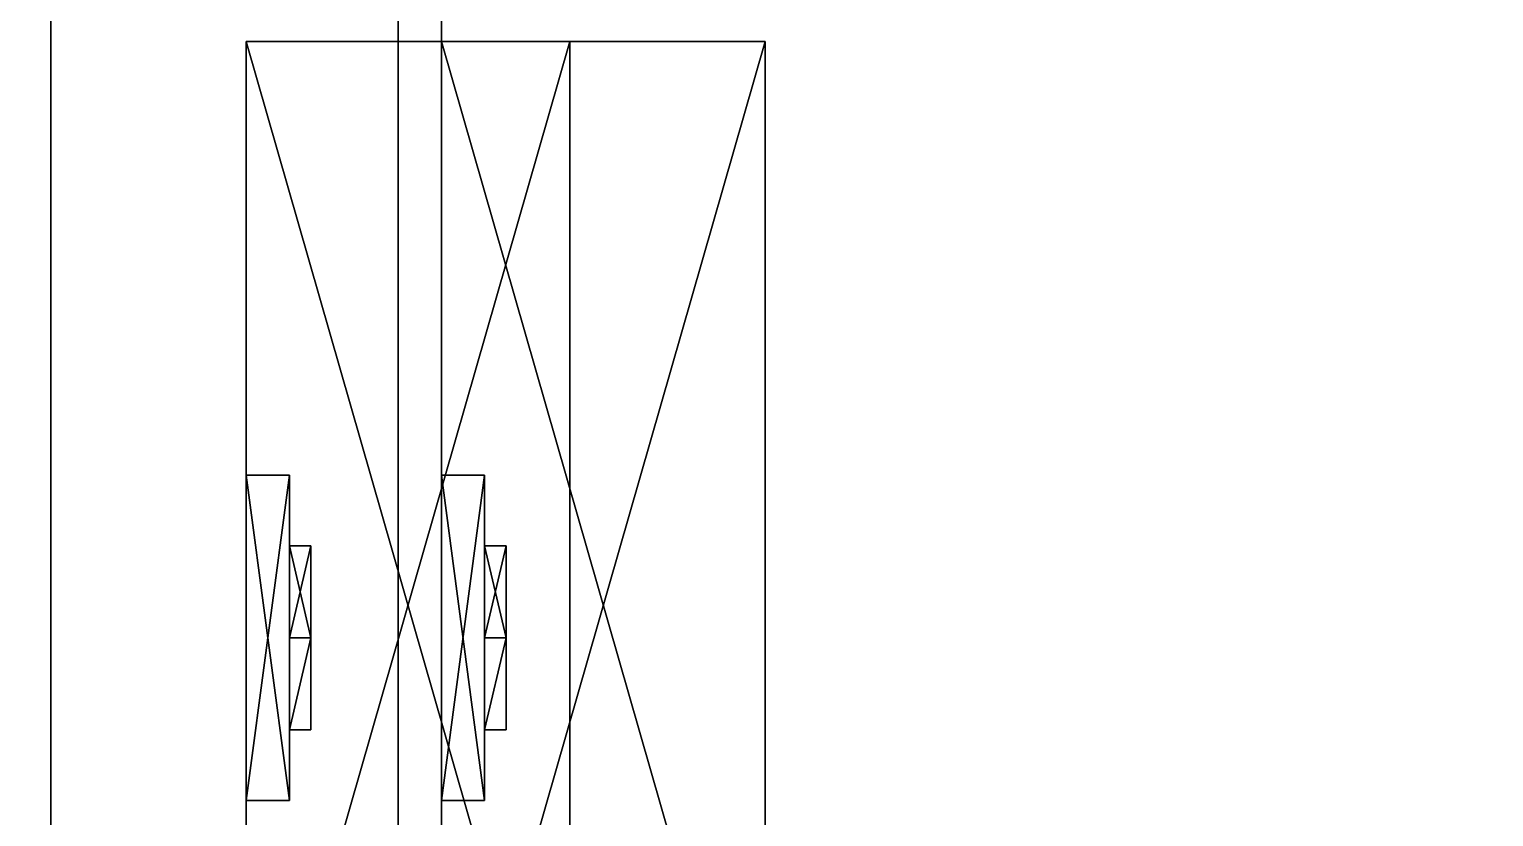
# Model space of a CAD drawing. Extents: x 0 to 5507, y -6518 to 0.
# Drawn here: x 181 to 248.5, y -771.2 to -734.9 of the extents above; entities that cross this region are included whole.
import ezdxf

# ---------------------------------------------------------------- set-up
doc = ezdxf.new("R2010")
doc.units = 0
for name, color, linetype in [('LAYER0', 7, 'CONTINUOUS'), ('LAYER221', 7, 'CONTINUOUS'), ('LAYER247', 7, 'CONTINUOUS'), ('LAYER248', 7, 'CONTINUOUS'), ('LAYER257', 253, 'CONTINUOUS'), ('LAYER259', 253, 'CONTINUOUS'), ('LAYER261', 253, 'CONTINUOUS'), ('LAYER266', 7, 'CONTINUOUS'), ('LAYER267', 7, 'CONTINUOUS'), ('LAYER268', 7, 'CONTINUOUS'), ('LAYER585', 254, 'CONTINUOUS'), ('LAYER586', 7, 'CONTINUOUS'), ('LAYER592', 253, 'CONTINUOUS'), ('LAYER594', 253, 'CONTINUOUS')]:
    doc.layers.add(name, color=color, linetype=linetype)

msp = doc.modelspace()

# ---------------------------------------------------------------- linework, layer by layer
at = {"layer": 'LAYER0', "invisible_edges": 1}
for points in [[(5507, 0), (0, -6518), (0, 0), (5507, 0)], [(5507, -6518, 5), (0, 0, 5), (0, -6518, 5), (5507, -6518, 5)], [(0, 0, 5), (5507, -6518, 5), (5507, 0, 5), (0, 0, 5)], [(0, -6518), (5507, 0), (5507, -6518), (0, -6518)]]:
    msp.add_3dface(points, dxfattribs=at)
at = {"layer": 'LAYER221', "invisible_edges": 1}
for points in [[(181.9999, -150, 905), (199.9999, -800, 905), (181.9999, -800, 905), (181.9999, -150, 905)], [(199.9999, -800, 905), (181.9999, -150, 905), (199.9999, -150, 905), (199.9999, -800, 905)], [(199.9999, -150, 2290), (181.9999, -800, 2290), (199.9999, -800, 2290), (199.9999, -150, 2290)], [(181.9999, -800, 2290), (199.9999, -150, 2290), (181.9999, -150, 2290), (181.9999, -800, 2290)], [(181.9999, -800, 2290), (181.9999, -150, 905), (181.9999, -800, 905), (181.9999, -800, 2290)], [(181.9999, -150, 905), (181.9999, -800, 2290), (181.9999, -150, 2290), (181.9999, -150, 905)], [(199.9999, -150, 2290), (199.9999, -800, 905), (199.9999, -150, 905), (199.9999, -150, 2290)], [(199.9999, -800, 905), (199.9999, -150, 2290), (199.9999, -800, 2290), (199.9999, -800, 905)]]:
    msp.add_3dface(points, dxfattribs=at)
at = {"layer": 'LAYER247', "invisible_edges": 1}
for points in [[(1064, -150, 906), (199.9999, -800, 906), (199.9999, -150, 906), (1064, -150, 906)], [(199.9999, -800, 906), (1064, -150, 906), (1064, -800, 906), (199.9999, -800, 906)], [(199.9999, -150, 924), (199.9999, -800, 906), (199.9999, -800, 924), (199.9999, -150, 924)], [(199.9999, -800, 906), (199.9999, -150, 924), (199.9999, -150, 906), (199.9999, -800, 906)], [(1064, -800, 924), (199.9999, -150, 924), (199.9999, -800, 924), (1064, -800, 924)], [(199.9999, -150, 924), (1064, -800, 924), (1064, -150, 924), (199.9999, -150, 924)]]:
    msp.add_3dface(points, dxfattribs=at)
at = {"layer": 'LAYER248', "invisible_edges": 1}
for points in [[(199.9999, -150, 2289), (1064, -800, 2289), (1064, -150, 2289), (199.9999, -150, 2289)], [(1064, -800, 2289), (199.9999, -150, 2289), (199.9999, -800, 2289), (1064, -800, 2289)], [(199.9999, -150, 2289), (199.9999, -800, 2271), (199.9999, -800, 2289), (199.9999, -150, 2289)], [(199.9999, -800, 2271), (199.9999, -150, 2289), (199.9999, -150, 2271), (199.9999, -800, 2271)], [(199.9999, -800, 2271), (1064, -150, 2271), (1064, -800, 2271), (199.9999, -800, 2271)], [(1064, -150, 2271), (199.9999, -800, 2271), (199.9999, -150, 2271), (1064, -150, 2271)]]:
    msp.add_3dface(points, dxfattribs=at)
at = {"layer": 'LAYER257'}
for points in [[(199.9999, -735.5, 1001.217), (214.9214, -787.5, 1001.217), (199.9999, -787.5, 1001.217), (199.9999, -735.5, 1001.217)], [(214.9214, -735.5, 1001.217), (214.9214, -787.5, 1001.217), (199.9999, -735.5, 1001.217), (214.9214, -735.5, 1001.217)], [(199.9999, -735.5, 1014.783), (214.9214, -735.5, 1001.217), (199.9999, -735.5, 1001.217), (199.9999, -735.5, 1014.783)], [(214.9214, -735.5, 1014.783), (214.9214, -735.5, 1001.217), (199.9999, -735.5, 1014.783), (214.9214, -735.5, 1014.783)], [(199.9999, -787.5, 1014.783), (214.9214, -735.5, 1014.783), (199.9999, -735.5, 1014.783), (199.9999, -787.5, 1014.783)], [(214.9214, -787.5, 1014.783), (214.9214, -735.5, 1014.783), (199.9999, -787.5, 1014.783), (214.9214, -787.5, 1014.783)], [(214.9214, -735.5, 1001.217), (214.9214, -787.5, 1014.783), (214.9214, -787.5, 1001.217), (214.9214, -735.5, 1001.217)], [(214.9214, -735.5, 1014.783), (214.9214, -787.5, 1014.783), (214.9214, -735.5, 1001.217), (214.9214, -735.5, 1014.783)], [(199.9999, -755.5, 1034), (199.9999, -770.5, 1034), (201.9894, -770.5, 1034), (199.9999, -755.5, 1034)], [(201.9894, -755.5, 1034), (199.9999, -755.5, 1034), (201.9894, -770.5, 1034), (201.9894, -755.5, 1034)], [(199.9999, -755.5, 982), (199.9999, -755.5, 1034), (201.9894, -755.5, 1034), (199.9999, -755.5, 982)], [(201.9894, -755.5, 982), (199.9999, -755.5, 982), (201.9894, -755.5, 1034), (201.9894, -755.5, 982)], [(199.9999, -770.5, 982), (199.9999, -755.5, 982), (201.9894, -755.5, 982), (199.9999, -770.5, 982)], [(201.9894, -770.5, 982), (199.9999, -770.5, 982), (201.9894, -755.5, 982), (201.9894, -770.5, 982)], [(201.9894, -755.5, 1034), (201.9894, -770.5, 1034), (201.9894, -770.5, 982), (201.9894, -755.5, 1034)], [(201.9894, -755.5, 982), (201.9894, -755.5, 1034), (201.9894, -770.5, 982), (201.9894, -755.5, 982)], [(201.9894, -763, 1021.291), (202.9843, -758.7573, 1026.087), (202.9843, -763, 1021.291), (201.9894, -763, 1021.291)], [(201.9894, -758.7573, 1026.087), (202.9843, -758.7573, 1026.087), (201.9894, -763, 1021.291), (201.9894, -758.7573, 1026.087)], [(201.9894, -758.7573, 1026.087), (202.9843, -763, 1030.883), (202.9843, -758.7573, 1026.087), (201.9894, -758.7573, 1026.087)], [(201.9894, -763, 1030.883), (202.9843, -763, 1030.883), (201.9894, -758.7573, 1026.087), (201.9894, -763, 1030.883)], [(201.9894, -763, 1021.291), (201.9894, -758.7573, 1026.087), (201.9894, -763, 1030.883), (201.9894, -763, 1021.291)], [(201.9894, -763, 985.117), (202.9843, -758.7573, 989.913), (202.9843, -763, 985.117), (201.9894, -763, 985.117)], [(201.9894, -758.7573, 989.913), (202.9843, -758.7573, 989.913), (201.9894, -763, 985.117), (201.9894, -758.7573, 989.913)], [(201.9894, -758.7573, 989.913), (202.9843, -763, 994.709), (202.9843, -758.7573, 989.913), (201.9894, -758.7573, 989.913)], [(201.9894, -763, 994.709), (202.9843, -763, 994.709), (201.9894, -758.7573, 989.913), (201.9894, -763, 994.709)], [(201.9894, -763, 985.117), (201.9894, -758.7573, 989.913), (201.9894, -763, 994.709), (201.9894, -763, 985.117)], [(202.9843, -767.2427, 1026.087), (202.9843, -758.7573, 1026.087), (202.9843, -763, 1030.883), (202.9843, -767.2427, 1026.087)], [(202.9843, -763, 1021.291), (202.9843, -758.7573, 1026.087), (202.9843, -767.2427, 1026.087), (202.9843, -763, 1021.291)], [(202.9843, -767.2427, 989.913), (202.9843, -758.7573, 989.913), (202.9843, -763, 994.709), (202.9843, -767.2427, 989.913)], [(202.9843, -763, 985.117), (202.9843, -758.7573, 989.913), (202.9843, -767.2427, 989.913), (202.9843, -763, 985.117)], [(201.9894, -767.2427, 1026.087), (202.9843, -763, 1021.291), (202.9843, -767.2427, 1026.087), (201.9894, -767.2427, 1026.087)], [(201.9894, -763, 1021.291), (202.9843, -763, 1021.291), (201.9894, -767.2427, 1026.087), (201.9894, -763, 1021.291)], [(201.9894, -767.2427, 1026.087), (201.9894, -763, 1021.291), (201.9894, -763, 1030.883), (201.9894, -767.2427, 1026.087)], [(201.9894, -767.2427, 1026.087), (202.9843, -763, 1030.883), (201.9894, -763, 1030.883), (201.9894, -767.2427, 1026.087)], [(202.9843, -767.2427, 1026.087), (202.9843, -763, 1030.883), (201.9894, -767.2427, 1026.087), (202.9843, -767.2427, 1026.087)], [(201.9894, -767.2427, 989.913), (202.9843, -763, 985.117), (202.9843, -767.2427, 989.913), (201.9894, -767.2427, 989.913)], [(201.9894, -763, 985.117), (202.9843, -763, 985.117), (201.9894, -767.2427, 989.913), (201.9894, -763, 985.117)], [(201.9894, -767.2427, 989.913), (201.9894, -763, 985.117), (201.9894, -763, 994.709), (201.9894, -767.2427, 989.913)], [(201.9894, -767.2427, 989.913), (202.9843, -763, 994.709), (201.9894, -763, 994.709), (201.9894, -767.2427, 989.913)], [(202.9843, -767.2427, 989.913), (202.9843, -763, 994.709), (201.9894, -767.2427, 989.913), (202.9843, -767.2427, 989.913)], [(201.9894, -770.5, 1034), (199.9999, -770.5, 1034), (199.9999, -770.5, 982), (201.9894, -770.5, 1034)], [(201.9894, -770.5, 982), (201.9894, -770.5, 1034), (199.9999, -770.5, 982), (201.9894, -770.5, 982)]]:
    msp.add_3dface(points, dxfattribs=at)
at = {"layer": 'LAYER259'}
for points in [[(199.9999, -735.5, 1590.717), (214.9214, -787.5, 1590.717), (199.9999, -787.5, 1590.717), (199.9999, -735.5, 1590.717)], [(214.9214, -735.5, 1590.717), (214.9214, -787.5, 1590.717), (199.9999, -735.5, 1590.717), (214.9214, -735.5, 1590.717)], [(199.9999, -735.5, 1604.283), (214.9214, -735.5, 1590.717), (199.9999, -735.5, 1590.717), (199.9999, -735.5, 1604.283)], [(214.9214, -735.5, 1604.283), (214.9214, -735.5, 1590.717), (199.9999, -735.5, 1604.283), (214.9214, -735.5, 1604.283)], [(199.9999, -787.5, 1604.283), (214.9214, -735.5, 1604.283), (199.9999, -735.5, 1604.283), (199.9999, -787.5, 1604.283)], [(214.9214, -787.5, 1604.283), (214.9214, -735.5, 1604.283), (199.9999, -787.5, 1604.283), (214.9214, -787.5, 1604.283)], [(214.9214, -735.5, 1590.717), (214.9214, -787.5, 1604.283), (214.9214, -787.5, 1590.717), (214.9214, -735.5, 1590.717)], [(214.9214, -735.5, 1604.283), (214.9214, -787.5, 1604.283), (214.9214, -735.5, 1590.717), (214.9214, -735.5, 1604.283)], [(199.9999, -755.5, 1623.5), (199.9999, -770.5, 1623.5), (201.9894, -770.5, 1623.5), (199.9999, -755.5, 1623.5)], [(201.9894, -755.5, 1623.5), (199.9999, -755.5, 1623.5), (201.9894, -770.5, 1623.5), (201.9894, -755.5, 1623.5)], [(199.9999, -755.5, 1571.5), (199.9999, -755.5, 1623.5), (201.9894, -755.5, 1623.5), (199.9999, -755.5, 1571.5)], [(201.9894, -755.5, 1571.5), (199.9999, -755.5, 1571.5), (201.9894, -755.5, 1623.5), (201.9894, -755.5, 1571.5)], [(199.9999, -770.5, 1571.5), (199.9999, -755.5, 1571.5), (201.9894, -755.5, 1571.5), (199.9999, -770.5, 1571.5)], [(201.9894, -770.5, 1571.5), (199.9999, -770.5, 1571.5), (201.9894, -755.5, 1571.5), (201.9894, -770.5, 1571.5)], [(201.9894, -755.5, 1623.5), (201.9894, -770.5, 1623.5), (201.9894, -770.5, 1571.5), (201.9894, -755.5, 1623.5)], [(201.9894, -755.5, 1571.5), (201.9894, -755.5, 1623.5), (201.9894, -770.5, 1571.5), (201.9894, -755.5, 1571.5)], [(201.9894, -763, 1610.791), (202.9843, -758.7573, 1615.587), (202.9843, -763, 1610.791), (201.9894, -763, 1610.791)], [(201.9894, -758.7573, 1615.587), (202.9843, -758.7573, 1615.587), (201.9894, -763, 1610.791), (201.9894, -758.7573, 1615.587)], [(201.9894, -758.7573, 1615.587), (202.9843, -763, 1620.383), (202.9843, -758.7573, 1615.587), (201.9894, -758.7573, 1615.587)], [(201.9894, -763, 1620.383), (202.9843, -763, 1620.383), (201.9894, -758.7573, 1615.587), (201.9894, -763, 1620.383)], [(201.9894, -763, 1610.791), (201.9894, -758.7573, 1615.587), (201.9894, -763, 1620.383), (201.9894, -763, 1610.791)], [(201.9894, -763, 1574.617), (202.9843, -758.7573, 1579.413), (202.9843, -763, 1574.617), (201.9894, -763, 1574.617)], [(201.9894, -758.7573, 1579.413), (202.9843, -758.7573, 1579.413), (201.9894, -763, 1574.617), (201.9894, -758.7573, 1579.413)], [(201.9894, -758.7573, 1579.413), (202.9843, -763, 1584.209), (202.9843, -758.7573, 1579.413), (201.9894, -758.7573, 1579.413)], [(201.9894, -763, 1584.209), (202.9843, -763, 1584.209), (201.9894, -758.7573, 1579.413), (201.9894, -763, 1584.209)], [(201.9894, -763, 1574.617), (201.9894, -758.7573, 1579.413), (201.9894, -763, 1584.209), (201.9894, -763, 1574.617)], [(202.9843, -767.2427, 1615.587), (202.9843, -758.7573, 1615.587), (202.9843, -763, 1620.383), (202.9843, -767.2427, 1615.587)], [(202.9843, -763, 1610.791), (202.9843, -758.7573, 1615.587), (202.9843, -767.2427, 1615.587), (202.9843, -763, 1610.791)], [(202.9843, -767.2427, 1579.413), (202.9843, -758.7573, 1579.413), (202.9843, -763, 1584.209), (202.9843, -767.2427, 1579.413)], [(202.9843, -763, 1574.617), (202.9843, -758.7573, 1579.413), (202.9843, -767.2427, 1579.413), (202.9843, -763, 1574.617)], [(201.9894, -767.2427, 1615.587), (202.9843, -763, 1610.791), (202.9843, -767.2427, 1615.587), (201.9894, -767.2427, 1615.587)], [(201.9894, -763, 1610.791), (202.9843, -763, 1610.791), (201.9894, -767.2427, 1615.587), (201.9894, -763, 1610.791)], [(201.9894, -767.2427, 1615.587), (201.9894, -763, 1610.791), (201.9894, -763, 1620.383), (201.9894, -767.2427, 1615.587)], [(201.9894, -767.2427, 1615.587), (202.9843, -763, 1620.383), (201.9894, -763, 1620.383), (201.9894, -767.2427, 1615.587)], [(202.9843, -767.2427, 1615.587), (202.9843, -763, 1620.383), (201.9894, -767.2427, 1615.587), (202.9843, -767.2427, 1615.587)], [(201.9894, -767.2427, 1579.413), (202.9843, -763, 1574.617), (202.9843, -767.2427, 1579.413), (201.9894, -767.2427, 1579.413)], [(201.9894, -763, 1574.617), (202.9843, -763, 1574.617), (201.9894, -767.2427, 1579.413), (201.9894, -763, 1574.617)], [(201.9894, -767.2427, 1579.413), (201.9894, -763, 1574.617), (201.9894, -763, 1584.209), (201.9894, -767.2427, 1579.413)], [(201.9894, -767.2427, 1579.413), (202.9843, -763, 1584.209), (201.9894, -763, 1584.209), (201.9894, -767.2427, 1579.413)], [(202.9843, -767.2427, 1579.413), (202.9843, -763, 1584.209), (201.9894, -767.2427, 1579.413), (202.9843, -767.2427, 1579.413)], [(201.9894, -770.5, 1623.5), (199.9999, -770.5, 1623.5), (199.9999, -770.5, 1571.5), (201.9894, -770.5, 1623.5)], [(201.9894, -770.5, 1571.5), (201.9894, -770.5, 1623.5), (199.9999, -770.5, 1571.5), (201.9894, -770.5, 1571.5)]]:
    msp.add_3dface(points, dxfattribs=at)
at = {"layer": 'LAYER261'}
for points in [[(199.9999, -735.5, 2180.217), (214.9214, -787.5, 2180.217), (199.9999, -787.5, 2180.217), (199.9999, -735.5, 2180.217)], [(214.9214, -735.5, 2180.217), (214.9214, -787.5, 2180.217), (199.9999, -735.5, 2180.217), (214.9214, -735.5, 2180.217)], [(199.9999, -735.5, 2193.783), (214.9214, -735.5, 2180.217), (199.9999, -735.5, 2180.217), (199.9999, -735.5, 2193.783)], [(214.9214, -735.5, 2193.783), (214.9214, -735.5, 2180.217), (199.9999, -735.5, 2193.783), (214.9214, -735.5, 2193.783)], [(199.9999, -787.5, 2193.783), (214.9214, -735.5, 2193.783), (199.9999, -735.5, 2193.783), (199.9999, -787.5, 2193.783)], [(214.9214, -787.5, 2193.783), (214.9214, -735.5, 2193.783), (199.9999, -787.5, 2193.783), (214.9214, -787.5, 2193.783)], [(214.9214, -735.5, 2180.217), (214.9214, -787.5, 2193.783), (214.9214, -787.5, 2180.217), (214.9214, -735.5, 2180.217)], [(214.9214, -735.5, 2193.783), (214.9214, -787.5, 2193.783), (214.9214, -735.5, 2180.217), (214.9214, -735.5, 2193.783)], [(199.9999, -755.5, 2213), (199.9999, -770.5, 2213), (201.9894, -770.5, 2213), (199.9999, -755.5, 2213)], [(201.9894, -755.5, 2213), (199.9999, -755.5, 2213), (201.9894, -770.5, 2213), (201.9894, -755.5, 2213)], [(199.9999, -755.5, 2161), (199.9999, -755.5, 2213), (201.9894, -755.5, 2213), (199.9999, -755.5, 2161)], [(201.9894, -755.5, 2161), (199.9999, -755.5, 2161), (201.9894, -755.5, 2213), (201.9894, -755.5, 2161)], [(199.9999, -770.5, 2161), (199.9999, -755.5, 2161), (201.9894, -755.5, 2161), (199.9999, -770.5, 2161)], [(201.9894, -770.5, 2161), (199.9999, -770.5, 2161), (201.9894, -755.5, 2161), (201.9894, -770.5, 2161)], [(201.9894, -755.5, 2213), (201.9894, -770.5, 2213), (201.9894, -770.5, 2161), (201.9894, -755.5, 2213)], [(201.9894, -755.5, 2161), (201.9894, -755.5, 2213), (201.9894, -770.5, 2161), (201.9894, -755.5, 2161)], [(201.9894, -763, 2200.291), (202.9843, -758.7573, 2205.087), (202.9843, -763, 2200.291), (201.9894, -763, 2200.291)], [(201.9894, -758.7573, 2205.087), (202.9843, -758.7573, 2205.087), (201.9894, -763, 2200.291), (201.9894, -758.7573, 2205.087)], [(201.9894, -758.7573, 2205.087), (202.9843, -763, 2209.883), (202.9843, -758.7573, 2205.087), (201.9894, -758.7573, 2205.087)], [(201.9894, -763, 2209.883), (202.9843, -763, 2209.883), (201.9894, -758.7573, 2205.087), (201.9894, -763, 2209.883)], [(201.9894, -763, 2200.291), (201.9894, -758.7573, 2205.087), (201.9894, -763, 2209.883), (201.9894, -763, 2200.291)], [(201.9894, -763, 2164.117), (202.9843, -758.7573, 2168.913), (202.9843, -763, 2164.117), (201.9894, -763, 2164.117)], [(201.9894, -758.7573, 2168.913), (202.9843, -758.7573, 2168.913), (201.9894, -763, 2164.117), (201.9894, -758.7573, 2168.913)], [(201.9894, -758.7573, 2168.913), (202.9843, -763, 2173.709), (202.9843, -758.7573, 2168.913), (201.9894, -758.7573, 2168.913)], [(201.9894, -763, 2173.709), (202.9843, -763, 2173.709), (201.9894, -758.7573, 2168.913), (201.9894, -763, 2173.709)], [(201.9894, -763, 2164.117), (201.9894, -758.7573, 2168.913), (201.9894, -763, 2173.709), (201.9894, -763, 2164.117)], [(202.9843, -767.2427, 2205.087), (202.9843, -758.7573, 2205.087), (202.9843, -763, 2209.883), (202.9843, -767.2427, 2205.087)], [(202.9843, -763, 2200.291), (202.9843, -758.7573, 2205.087), (202.9843, -767.2427, 2205.087), (202.9843, -763, 2200.291)], [(202.9843, -767.2427, 2168.913), (202.9843, -758.7573, 2168.913), (202.9843, -763, 2173.709), (202.9843, -767.2427, 2168.913)], [(202.9843, -763, 2164.117), (202.9843, -758.7573, 2168.913), (202.9843, -767.2427, 2168.913), (202.9843, -763, 2164.117)], [(201.9894, -767.2427, 2205.087), (202.9843, -763, 2200.291), (202.9843, -767.2427, 2205.087), (201.9894, -767.2427, 2205.087)], [(201.9894, -763, 2200.291), (202.9843, -763, 2200.291), (201.9894, -767.2427, 2205.087), (201.9894, -763, 2200.291)], [(201.9894, -767.2427, 2205.087), (201.9894, -763, 2200.291), (201.9894, -763, 2209.883), (201.9894, -767.2427, 2205.087)], [(201.9894, -767.2427, 2205.087), (202.9843, -763, 2209.883), (201.9894, -763, 2209.883), (201.9894, -767.2427, 2205.087)], [(202.9843, -767.2427, 2205.087), (202.9843, -763, 2209.883), (201.9894, -767.2427, 2205.087), (202.9843, -767.2427, 2205.087)], [(201.9894, -767.2427, 2168.913), (202.9843, -763, 2164.117), (202.9843, -767.2427, 2168.913), (201.9894, -767.2427, 2168.913)], [(201.9894, -763, 2164.117), (202.9843, -763, 2164.117), (201.9894, -767.2427, 2168.913), (201.9894, -763, 2164.117)], [(201.9894, -767.2427, 2168.913), (201.9894, -763, 2164.117), (201.9894, -763, 2173.709), (201.9894, -767.2427, 2168.913)], [(201.9894, -767.2427, 2168.913), (202.9843, -763, 2173.709), (201.9894, -763, 2173.709), (201.9894, -767.2427, 2168.913)], [(202.9843, -767.2427, 2168.913), (202.9843, -763, 2173.709), (201.9894, -767.2427, 2168.913), (202.9843, -767.2427, 2168.913)], [(201.9894, -770.5, 2213), (199.9999, -770.5, 2213), (199.9999, -770.5, 2161), (201.9894, -770.5, 2213)], [(201.9894, -770.5, 2161), (201.9894, -770.5, 2213), (199.9999, -770.5, 2161), (201.9894, -770.5, 2161)]]:
    msp.add_3dface(points, dxfattribs=at)
at = {"layer": 'LAYER266', "invisible_edges": 1}
for points in [[(199.9999, -174.6001, 1265.25), (622.9999, -800, 1265.25), (622.9999, -174.6001, 1265.25), (199.9999, -174.6001, 1265.25)], [(622.9999, -800, 1265.25), (199.9999, -174.6001, 1265.25), (199.9999, -800, 1265.25), (622.9999, -800, 1265.25)], [(199.9999, -174.6001, 1265.25), (199.9999, -800, 1247.25), (199.9999, -800, 1265.25), (199.9999, -174.6001, 1265.25)], [(199.9999, -800, 1247.25), (199.9999, -174.6001, 1265.25), (199.9999, -174.6001, 1247.25), (199.9999, -800, 1247.25)], [(199.9999, -800, 1247.25), (622.9999, -174.6001, 1247.25), (622.9999, -800, 1247.25), (199.9999, -800, 1247.25)], [(622.9999, -174.6001, 1247.25), (199.9999, -800, 1247.25), (199.9999, -174.6001, 1247.25), (622.9999, -174.6001, 1247.25)]]:
    msp.add_3dface(points, dxfattribs=at)
at = {"layer": 'LAYER267', "invisible_edges": 1}
for points in [[(199.9999, -174.6001, 1660.12), (622.9999, -800, 1660.12), (622.9999, -174.6001, 1660.12), (199.9999, -174.6001, 1660.12)], [(622.9999, -800, 1660.12), (199.9999, -174.6001, 1660.12), (199.9999, -800, 1660.12), (622.9999, -800, 1660.12)], [(199.9999, -174.6001, 1660.12), (199.9999, -800, 1642.12), (199.9999, -800, 1660.12), (199.9999, -174.6001, 1660.12)], [(199.9999, -800, 1642.12), (199.9999, -174.6001, 1660.12), (199.9999, -174.6001, 1642.12), (199.9999, -800, 1642.12)], [(199.9999, -800, 1642.12), (622.9999, -174.6001, 1642.12), (622.9999, -800, 1642.12), (199.9999, -800, 1642.12)], [(622.9999, -174.6001, 1642.12), (199.9999, -800, 1642.12), (199.9999, -174.6001, 1642.12), (622.9999, -174.6001, 1642.12)]]:
    msp.add_3dface(points, dxfattribs=at)
at = {"layer": 'LAYER268', "invisible_edges": 1}
for points in [[(199.9999, -174.6001, 1947.75), (622.9999, -800, 1947.75), (622.9999, -174.6001, 1947.75), (199.9999, -174.6001, 1947.75)], [(622.9999, -800, 1947.75), (199.9999, -174.6001, 1947.75), (199.9999, -800, 1947.75), (622.9999, -800, 1947.75)], [(199.9999, -174.6001, 1947.75), (199.9999, -800, 1929.75), (199.9999, -800, 1947.75), (199.9999, -174.6001, 1947.75)], [(199.9999, -800, 1929.75), (199.9999, -174.6001, 1947.75), (199.9999, -174.6001, 1929.75), (199.9999, -800, 1929.75)], [(199.9999, -800, 1929.75), (622.9999, -174.6001, 1929.75), (622.9999, -800, 1929.75), (199.9999, -800, 1929.75)], [(622.9999, -174.6001, 1929.75), (199.9999, -800, 1929.75), (199.9999, -174.6001, 1929.75), (622.9999, -174.6001, 1929.75)]]:
    msp.add_3dface(points, dxfattribs=at)
at = {"layer": 'LAYER585', "invisible_edges": 1}
for points in [[(180, -150, 5), (198, -800, 5), (180, -800, 5), (180, -150, 5)], [(198, -800, 5), (180, -150, 5), (198, -150, 5), (198, -800, 5)], [(198, -150, 905), (180, -800, 905), (198, -800, 905), (198, -150, 905)], [(180, -800, 905), (198, -150, 905), (180, -150, 905), (180, -800, 905)], [(198, -150, 905), (198, -800, 5), (198, -150, 5), (198, -150, 905)], [(198, -800, 5), (198, -150, 905), (198, -800, 905), (198, -800, 5)]]:
    msp.add_3dface(points, dxfattribs=at)
at = {"layer": 'LAYER586', "invisible_edges": 1}
for points in [[(198, -700, 905), (1064, -800, 905), (1064, -700, 905), (198, -700, 905)], [(1064, -800, 905), (198, -700, 905), (198, -800, 905), (1064, -800, 905)], [(198, -700, 905), (198, -800, 887), (198, -800, 905), (198, -700, 905)], [(198, -800, 887), (198, -700, 905), (198, -700, 887), (198, -800, 887)], [(198, -800, 887), (1064, -700, 887), (1064, -800, 887), (198, -800, 887)], [(1064, -700, 887), (198, -800, 887), (198, -700, 887), (1064, -700, 887)]]:
    msp.add_3dface(points, dxfattribs=at)
at = {"layer": 'LAYER592'}
for points in [[(191, -735.5, 108.2174), (205.9214, -787.5, 108.2174), (191, -787.5, 108.2174), (191, -735.5, 108.2174)], [(205.9214, -735.5, 108.2174), (205.9214, -787.5, 108.2174), (191, -735.5, 108.2174), (205.9214, -735.5, 108.2174)], [(191, -735.5, 121.7826), (205.9214, -735.5, 108.2174), (191, -735.5, 108.2174), (191, -735.5, 121.7826)], [(205.9214, -735.5, 121.7826), (205.9214, -735.5, 108.2174), (191, -735.5, 121.7826), (205.9214, -735.5, 121.7826)], [(191, -787.5, 121.7826), (205.9214, -735.5, 121.7826), (191, -735.5, 121.7826), (191, -787.5, 121.7826)], [(205.9214, -787.5, 121.7826), (205.9214, -735.5, 121.7826), (191, -787.5, 121.7826), (205.9214, -787.5, 121.7826)], [(205.9214, -735.5, 108.2174), (205.9214, -787.5, 121.7826), (205.9214, -787.5, 108.2174), (205.9214, -735.5, 108.2174)], [(205.9214, -735.5, 121.7826), (205.9214, -787.5, 121.7826), (205.9214, -735.5, 108.2174), (205.9214, -735.5, 121.7826)], [(191, -755.5, 141), (191, -770.5, 141), (192.9895, -770.5, 141), (191, -755.5, 141)], [(192.9895, -755.5, 141), (191, -755.5, 141), (192.9895, -770.5, 141), (192.9895, -755.5, 141)], [(191, -755.5, 89), (191, -755.5, 141), (192.9895, -755.5, 141), (191, -755.5, 89)], [(192.9895, -755.5, 89), (191, -755.5, 89), (192.9895, -755.5, 141), (192.9895, -755.5, 89)], [(191, -770.5, 89), (191, -755.5, 89), (192.9895, -755.5, 89), (191, -770.5, 89)], [(192.9895, -770.5, 89), (191, -770.5, 89), (192.9895, -755.5, 89), (192.9895, -770.5, 89)], [(192.9895, -755.5, 141), (192.9895, -770.5, 141), (192.9895, -770.5, 89), (192.9895, -755.5, 141)], [(192.9895, -755.5, 89), (192.9895, -755.5, 141), (192.9895, -770.5, 89), (192.9895, -755.5, 89)], [(192.9895, -763, 128.2909), (193.9843, -758.7573, 133.087), (193.9843, -763, 128.2909), (192.9895, -763, 128.2909)], [(192.9895, -758.7573, 133.087), (193.9843, -758.7573, 133.087), (192.9895, -763, 128.2909), (192.9895, -758.7573, 133.087)], [(192.9895, -758.7573, 133.087), (193.9843, -763, 137.883), (193.9843, -758.7573, 133.087), (192.9895, -758.7573, 133.087)], [(192.9895, -763, 137.883), (193.9843, -763, 137.883), (192.9895, -758.7573, 133.087), (192.9895, -763, 137.883)], [(192.9895, -763, 128.2909), (192.9895, -758.7573, 133.087), (192.9895, -763, 137.883), (192.9895, -763, 128.2909)], [(192.9895, -763, 92.117), (193.9843, -758.7573, 96.913), (193.9843, -763, 92.117), (192.9895, -763, 92.117)], [(192.9895, -758.7573, 96.913), (193.9843, -758.7573, 96.913), (192.9895, -763, 92.117), (192.9895, -758.7573, 96.913)], [(192.9895, -758.7573, 96.913), (193.9843, -763, 101.7091), (193.9843, -758.7573, 96.913), (192.9895, -758.7573, 96.913)], [(192.9895, -763, 101.7091), (193.9843, -763, 101.7091), (192.9895, -758.7573, 96.913), (192.9895, -763, 101.7091)], [(192.9895, -763, 92.117), (192.9895, -758.7573, 96.913), (192.9895, -763, 101.7091), (192.9895, -763, 92.117)], [(193.9843, -767.2427, 133.087), (193.9843, -758.7573, 133.087), (193.9843, -763, 137.883), (193.9843, -767.2427, 133.087)], [(193.9843, -763, 128.2909), (193.9843, -758.7573, 133.087), (193.9843, -767.2427, 133.087), (193.9843, -763, 128.2909)], [(193.9843, -767.2427, 96.913), (193.9843, -758.7573, 96.913), (193.9843, -763, 101.7091), (193.9843, -767.2427, 96.913)], [(193.9843, -763, 92.117), (193.9843, -758.7573, 96.913), (193.9843, -767.2427, 96.913), (193.9843, -763, 92.117)], [(192.9895, -767.2427, 133.087), (193.9843, -763, 128.2909), (193.9843, -767.2427, 133.087), (192.9895, -767.2427, 133.087)], [(192.9895, -763, 128.2909), (193.9843, -763, 128.2909), (192.9895, -767.2427, 133.087), (192.9895, -763, 128.2909)], [(192.9895, -767.2427, 133.087), (192.9895, -763, 128.2909), (192.9895, -763, 137.883), (192.9895, -767.2427, 133.087)], [(192.9895, -767.2427, 133.087), (193.9843, -763, 137.883), (192.9895, -763, 137.883), (192.9895, -767.2427, 133.087)], [(193.9843, -767.2427, 133.087), (193.9843, -763, 137.883), (192.9895, -767.2427, 133.087), (193.9843, -767.2427, 133.087)], [(192.9895, -767.2427, 96.913), (193.9843, -763, 92.117), (193.9843, -767.2427, 96.913), (192.9895, -767.2427, 96.913)], [(192.9895, -763, 92.117), (193.9843, -763, 92.117), (192.9895, -767.2427, 96.913), (192.9895, -763, 92.117)], [(192.9895, -767.2427, 96.913), (192.9895, -763, 92.117), (192.9895, -763, 101.7091), (192.9895, -767.2427, 96.913)], [(192.9895, -767.2427, 96.913), (193.9843, -763, 101.7091), (192.9895, -763, 101.7091), (192.9895, -767.2427, 96.913)], [(193.9843, -767.2427, 96.913), (193.9843, -763, 101.7091), (192.9895, -767.2427, 96.913), (193.9843, -767.2427, 96.913)], [(192.9895, -770.5, 141), (191, -770.5, 141), (191, -770.5, 89), (192.9895, -770.5, 141)], [(192.9895, -770.5, 89), (192.9895, -770.5, 141), (191, -770.5, 89), (192.9895, -770.5, 89)]]:
    msp.add_3dface(points, dxfattribs=at)
at = {"layer": 'LAYER594'}
for points in [[(191, -735.5, 793.2173), (205.9214, -787.5, 793.2173), (191, -787.5, 793.2173), (191, -735.5, 793.2173)], [(205.9214, -735.5, 793.2173), (205.9214, -787.5, 793.2173), (191, -735.5, 793.2173), (205.9214, -735.5, 793.2173)], [(191, -735.5, 806.7825), (205.9214, -735.5, 793.2173), (191, -735.5, 793.2173), (191, -735.5, 806.7825)], [(205.9214, -735.5, 806.7825), (205.9214, -735.5, 793.2173), (191, -735.5, 806.7825), (205.9214, -735.5, 806.7825)], [(191, -787.5, 806.7825), (205.9214, -735.5, 806.7825), (191, -735.5, 806.7825), (191, -787.5, 806.7825)], [(205.9214, -787.5, 806.7825), (205.9214, -735.5, 806.7825), (191, -787.5, 806.7825), (205.9214, -787.5, 806.7825)], [(205.9214, -735.5, 793.2173), (205.9214, -787.5, 806.7825), (205.9214, -787.5, 793.2173), (205.9214, -735.5, 793.2173)], [(205.9214, -735.5, 806.7825), (205.9214, -787.5, 806.7825), (205.9214, -735.5, 793.2173), (205.9214, -735.5, 806.7825)], [(191, -755.5, 825.9999), (191, -770.5, 825.9999), (192.9895, -770.5, 825.9999), (191, -755.5, 825.9999)], [(192.9895, -755.5, 825.9999), (191, -755.5, 825.9999), (192.9895, -770.5, 825.9999), (192.9895, -755.5, 825.9999)], [(191, -755.5, 773.9999), (191, -755.5, 825.9999), (192.9895, -755.5, 825.9999), (191, -755.5, 773.9999)], [(192.9895, -755.5, 773.9999), (191, -755.5, 773.9999), (192.9895, -755.5, 825.9999), (192.9895, -755.5, 773.9999)], [(191, -770.5, 773.9999), (191, -755.5, 773.9999), (192.9895, -755.5, 773.9999), (191, -770.5, 773.9999)], [(192.9895, -770.5, 773.9999), (191, -770.5, 773.9999), (192.9895, -755.5, 773.9999), (192.9895, -770.5, 773.9999)], [(192.9895, -755.5, 825.9999), (192.9895, -770.5, 825.9999), (192.9895, -770.5, 773.9999), (192.9895, -755.5, 825.9999)], [(192.9895, -755.5, 773.9999), (192.9895, -755.5, 825.9999), (192.9895, -770.5, 773.9999), (192.9895, -755.5, 773.9999)], [(192.9895, -763, 813.2909), (193.9843, -758.7573, 818.0869), (193.9843, -763, 813.2909), (192.9895, -763, 813.2909)], [(192.9895, -758.7573, 818.0869), (193.9843, -758.7573, 818.0869), (192.9895, -763, 813.2909), (192.9895, -758.7573, 818.0869)], [(192.9895, -758.7573, 818.0869), (193.9843, -763, 822.8829), (193.9843, -758.7573, 818.0869), (192.9895, -758.7573, 818.0869)], [(192.9895, -763, 822.8829), (193.9843, -763, 822.8829), (192.9895, -758.7573, 818.0869), (192.9895, -763, 822.8829)], [(192.9895, -763, 813.2909), (192.9895, -758.7573, 818.0869), (192.9895, -763, 822.8829), (192.9895, -763, 813.2909)], [(192.9895, -763, 777.1169), (193.9843, -758.7573, 781.913), (193.9843, -763, 777.1169), (192.9895, -763, 777.1169)], [(192.9895, -758.7573, 781.913), (193.9843, -758.7573, 781.913), (192.9895, -763, 777.1169), (192.9895, -758.7573, 781.913)], [(192.9895, -758.7573, 781.913), (193.9843, -763, 786.709), (193.9843, -758.7573, 781.913), (192.9895, -758.7573, 781.913)], [(192.9895, -763, 786.709), (193.9843, -763, 786.709), (192.9895, -758.7573, 781.913), (192.9895, -763, 786.709)], [(192.9895, -763, 777.1169), (192.9895, -758.7573, 781.913), (192.9895, -763, 786.709), (192.9895, -763, 777.1169)], [(193.9843, -767.2427, 818.0869), (193.9843, -758.7573, 818.0869), (193.9843, -763, 822.8829), (193.9843, -767.2427, 818.0869)], [(193.9843, -763, 813.2909), (193.9843, -758.7573, 818.0869), (193.9843, -767.2427, 818.0869), (193.9843, -763, 813.2909)], [(193.9843, -767.2427, 781.913), (193.9843, -758.7573, 781.913), (193.9843, -763, 786.709), (193.9843, -767.2427, 781.913)], [(193.9843, -763, 777.1169), (193.9843, -758.7573, 781.913), (193.9843, -767.2427, 781.913), (193.9843, -763, 777.1169)], [(192.9895, -767.2427, 818.0869), (193.9843, -763, 813.2909), (193.9843, -767.2427, 818.0869), (192.9895, -767.2427, 818.0869)], [(192.9895, -763, 813.2909), (193.9843, -763, 813.2909), (192.9895, -767.2427, 818.0869), (192.9895, -763, 813.2909)], [(192.9895, -767.2427, 818.0869), (192.9895, -763, 813.2909), (192.9895, -763, 822.8829), (192.9895, -767.2427, 818.0869)], [(192.9895, -767.2427, 818.0869), (193.9843, -763, 822.8829), (192.9895, -763, 822.8829), (192.9895, -767.2427, 818.0869)], [(193.9843, -767.2427, 818.0869), (193.9843, -763, 822.8829), (192.9895, -767.2427, 818.0869), (193.9843, -767.2427, 818.0869)], [(192.9895, -767.2427, 781.913), (193.9843, -763, 777.1169), (193.9843, -767.2427, 781.913), (192.9895, -767.2427, 781.913)], [(192.9895, -763, 777.1169), (193.9843, -763, 777.1169), (192.9895, -767.2427, 781.913), (192.9895, -763, 777.1169)], [(192.9895, -767.2427, 781.913), (192.9895, -763, 777.1169), (192.9895, -763, 786.709), (192.9895, -767.2427, 781.913)], [(192.9895, -767.2427, 781.913), (193.9843, -763, 786.709), (192.9895, -763, 786.709), (192.9895, -767.2427, 781.913)], [(193.9843, -767.2427, 781.913), (193.9843, -763, 786.709), (192.9895, -767.2427, 781.913), (193.9843, -767.2427, 781.913)], [(192.9895, -770.5, 825.9999), (191, -770.5, 825.9999), (191, -770.5, 773.9999), (192.9895, -770.5, 825.9999)], [(192.9895, -770.5, 773.9999), (192.9895, -770.5, 825.9999), (191, -770.5, 773.9999), (192.9895, -770.5, 773.9999)]]:
    msp.add_3dface(points, dxfattribs=at)

doc.saveas('drawing.dxf')
